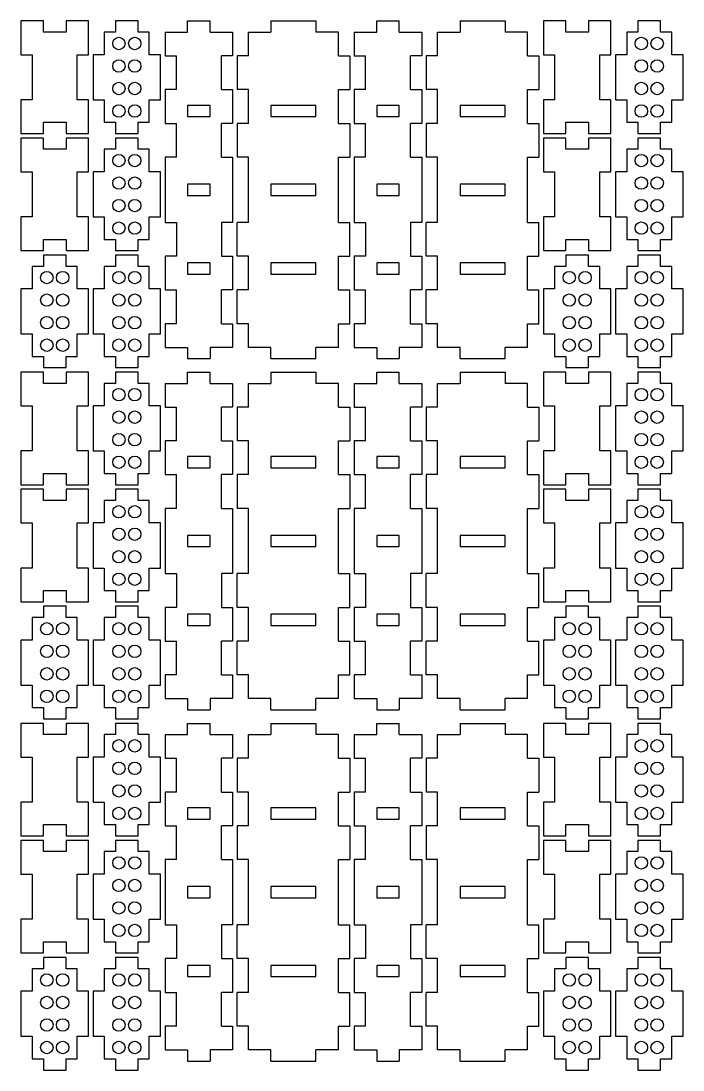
# Model space of a CAD drawing. Header units: millimetres. Extents: x -207 to 951, y -904 to 30.
# Drawn here: x 656.8 to 950.8, y -436.5 to 29.5 of the extents above; entities that cross this region are included whole.
import ezdxf

# ---------------------------------------------------------------- set-up
doc = ezdxf.new("R2010")
doc.units = ezdxf.units.MM

msp = doc.modelspace()

# ---------------------------------------------------------------- linework, layer by layer
at = {"color": 7, "linetype": 'Continuous', "lineweight": 25}
for p, q in [((666.78, 29.5), (656.78, 29.5)), ((656.78, 29.5), (656.78, 14.5)), ((666.78, 24.5), (666.78, 29.5)), ((686.78, 29.5), (676.78, 29.5)), ((676.78, 29.5), (676.78, 24.5)), ((686.78, 14.5), (686.78, 29.5)), ((708.78, 29.5), (698.78, 29.5)), ((698.78, 29.5), (698.78, 24.5)), ((708.78, 24.5), (708.78, 29.5)), ((730.78, 24.5), (730.78, 29.5)), ((730.78, 29.5), (740.78, 29.5)), ((740.78, 24.5), (740.78, 29.5)), ((767.78, 29.5), (767.78, 24.5)), ((767.78, 29.5), (787.78, 29.5)), ((787.78, 29.5), (787.78, 24.5)), ((814.78, 24.5), (814.78, 29.5)), ((814.78, 29.5), (824.78, 29.5)), ((824.78, 24.5), (824.78, 29.5)), ((851.78, 29.5), (851.78, 24.5)), ((851.78, 29.5), (871.78, 29.5)), ((871.78, 29.5), (871.78, 24.5)), ((888.78, 29.5), (888.78, 14.5)), ((898.78, 29.5), (888.78, 29.5)), ((898.78, 24.5), (898.78, 29.5)), ((918.78, 29.5), (908.78, 29.5)), ((908.78, 29.5), (908.78, 24.5)), ((918.78, 14.5), (918.78, 29.5)), ((940.78, 29.5), (930.78, 29.5)), ((930.78, 29.5), (930.78, 24.5)), ((940.78, 24.5), (940.78, 29.5)), ((676.78, 24.5), (666.78, 24.5)), ((698.78, 24.5), (693.78, 24.5)), ((693.78, 24.5), (693.78, 14.5)), ((713.78, 24.5), (708.78, 24.5)), ((713.78, 14.5), (713.78, 24.5)), ((720.78, 24.5), (720.78, 14)), ((720.78, 24.5), (730.78, 24.5)), ((740.78, 24.5), (750.78, 24.5)), ((750.78, 24.5), (750.78, 14)), ((757.78, 14), (757.78, 24.5)), ((757.78, 24.5), (767.78, 24.5)), ((797.78, 24.5), (787.78, 24.5)), ((797.78, 14), (797.78, 24.5)), ((804.78, 24.5), (804.78, 14)), ((804.78, 24.5), (814.78, 24.5)), ((824.78, 24.5), (834.78, 24.5)), ((834.78, 24.5), (834.78, 14)), ((841.78, 14), (841.78, 24.5)), ((841.78, 24.5), (851.78, 24.5)), ((881.78, 24.5), (871.78, 24.5)), ((881.78, 14), (881.78, 24.5)), ((908.78, 24.5), (898.78, 24.5)), ((930.78, 24.5), (925.78, 24.5)), ((925.78, 24.5), (925.78, 14.5)), ((945.78, 24.5), (940.78, 24.5)), ((945.78, 14.5), (945.78, 24.5)), ((656.78, 14.5), (661.78, 14.5)), ((661.78, 14.5), (661.78, -5.5)), ((681.78, -5.5), (681.78, 14.5)), ((681.78, 14.5), (686.78, 14.5)), ((688.78, 14.5), (688.78, -5.5)), ((693.78, 14.5), (688.78, 14.5)), ((718.78, 14.5), (713.78, 14.5)), ((718.78, -5.5), (718.78, 14.5)), ((720.78, 14), (725.78, 14)), ((725.78, -1), (725.78, 14)), ((750.78, 14), (745.78, 14)), ((745.78, -1), (745.78, 14)), ((752.78, 14), (752.78, -1)), ((757.78, 14), (752.78, 14)), ((797.78, 14), (802.78, 14)), ((802.78, 14), (802.78, -1)), ((804.78, 14), (809.78, 14)), ((809.78, -1), (809.78, 14)), ((834.78, 14), (829.78, 14)), ((829.78, -1), (829.78, 14)), ((836.78, 14), (836.78, -1)), ((841.78, 14), (836.78, 14)), ((881.78, 14), (886.78, 14)), ((886.78, 14), (886.78, -1)), ((888.78, 14.5), (893.78, 14.5)), ((893.78, 14.5), (893.78, -5.5)), ((913.78, -5.5), (913.78, 14.5)), ((913.78, 14.5), (918.78, 14.5)), ((925.78, 14.5), (920.78, 14.5)), ((920.78, 14.5), (920.78, -5.5)), ((950.78, 14.5), (945.78, 14.5)), ((950.78, -5.5), (950.78, 14.5)), ((720.78, -1), (720.78, -16)), ((725.78, -1), (720.78, -1)), ((745.78, -1), (750.78, -1)), ((750.78, -1), (750.78, -16)), ((757.78, -1), (752.78, -1)), ((757.78, -16), (757.78, -1)), ((797.78, -1), (802.78, -1)), ((797.78, -16), (797.78, -1)), ((804.78, -1), (804.78, -16)), ((809.78, -1), (804.78, -1)), ((829.78, -1), (834.78, -1)), ((834.78, -1), (834.78, -16)), ((841.78, -1), (836.78, -1)), ((841.78, -16), (841.78, -1)), ((881.78, -1), (886.78, -1)), ((881.78, -16), (881.78, -1)), ((661.78, -5.5), (656.78, -5.5)), ((656.78, -5.5), (656.78, -20.5)), ((686.78, -5.5), (681.78, -5.5)), ((686.78, -20.5), (686.78, -5.5)), ((688.78, -5.5), (693.78, -5.5)), ((693.78, -5.5), (693.78, -15.5)), ((713.78, -5.5), (718.78, -5.5)), ((713.78, -15.5), (713.78, -5.5)), ((740.78, -8), (730.78, -8)), ((730.78, -8), (730.78, -13)), ((740.78, -13), (740.78, -8)), ((787.78, -8), (767.78, -8)), ((767.78, -8), (767.78, -13)), ((787.78, -13), (787.78, -8)), ((824.78, -8), (814.78, -8)), ((814.78, -8), (814.78, -13)), ((824.78, -13), (824.78, -8)), ((871.78, -8), (851.78, -8)), ((851.78, -8), (851.78, -13)), ((871.78, -13), (871.78, -8)), ((888.78, -5.5), (888.78, -20.5)), ((893.78, -5.5), (888.78, -5.5)), ((918.78, -5.5), (913.78, -5.5)), ((918.78, -20.5), (918.78, -5.5)), ((920.78, -5.5), (925.78, -5.5)), ((925.78, -5.5), (925.78, -15.5)), ((945.78, -15.5), (945.78, -5.5)), ((945.78, -5.5), (950.78, -5.5)), ((730.78, -13), (740.78, -13)), ((767.78, -13), (787.78, -13)), ((814.78, -13), (824.78, -13)), ((851.78, -13), (871.78, -13)), ((666.78, -15.5), (676.78, -15.5)), ((666.78, -20.5), (666.78, -15.5)), ((676.78, -15.5), (676.78, -20.5)), ((693.78, -15.5), (698.78, -15.5)), ((698.78, -15.5), (698.78, -20.5)), ((708.78, -20.5), (708.78, -15.5)), ((708.78, -15.5), (713.78, -15.5)), ((720.78, -16), (725.78, -16)), ((725.78, -31), (725.78, -16)), ((750.78, -16), (745.78, -16)), ((745.78, -31), (745.78, -16)), ((752.78, -16), (752.78, -31)), ((757.78, -16), (752.78, -16)), ((797.78, -16), (802.78, -16)), ((802.78, -16), (802.78, -31)), ((804.78, -16), (809.78, -16)), ((809.78, -31), (809.78, -16)), ((834.78, -16), (829.78, -16)), ((829.78, -31), (829.78, -16)), ((836.78, -16), (836.78, -31)), ((841.78, -16), (836.78, -16)), ((881.78, -16), (886.78, -16)), ((886.78, -16), (886.78, -31)), ((898.78, -15.5), (908.78, -15.5)), ((898.78, -20.5), (898.78, -15.5)), ((908.78, -15.5), (908.78, -20.5)), ((925.78, -15.5), (930.78, -15.5)), ((930.78, -15.5), (930.78, -20.5)), ((940.78, -15.5), (945.78, -15.5)), ((940.78, -20.5), (940.78, -15.5)), ((656.78, -20.5), (666.78, -20.5)), ((666.78, -22.5), (656.78, -22.5)), ((656.78, -22.5), (656.78, -37.5)), ((666.78, -27.5), (666.78, -22.5)), ((676.78, -20.5), (686.78, -20.5)), ((676.78, -22.5), (676.78, -27.5)), ((686.78, -22.5), (676.78, -22.5)), ((686.78, -37.5), (686.78, -22.5)), ((698.78, -20.5), (708.78, -20.5)), ((698.78, -22.5), (698.78, -27.5)), ((708.78, -22.5), (698.78, -22.5)), ((708.78, -27.5), (708.78, -22.5)), ((888.78, -20.5), (898.78, -20.5)), ((898.78, -22.5), (888.78, -22.5)), ((888.78, -22.5), (888.78, -37.5)), ((898.78, -27.5), (898.78, -22.5)), ((908.78, -20.5), (918.78, -20.5)), ((918.78, -22.5), (908.78, -22.5)), ((908.78, -22.5), (908.78, -27.5)), ((918.78, -37.5), (918.78, -22.5)), ((930.78, -20.5), (940.78, -20.5)), ((940.78, -22.5), (930.78, -22.5)), ((930.78, -22.5), (930.78, -27.5)), ((940.78, -27.5), (940.78, -22.5)), ((676.78, -27.5), (666.78, -27.5)), ((693.78, -27.5), (693.78, -37.5)), ((698.78, -27.5), (693.78, -27.5)), ((713.78, -27.5), (708.78, -27.5)), ((713.78, -37.5), (713.78, -27.5)), ((908.78, -27.5), (898.78, -27.5)), ((930.78, -27.5), (925.78, -27.5)), ((925.78, -27.5), (925.78, -37.5)), ((945.78, -27.5), (940.78, -27.5)), ((945.78, -37.5), (945.78, -27.5)), ((720.78, -31), (720.78, -60)), ((725.78, -31), (720.78, -31)), ((745.78, -31), (750.78, -31)), ((750.78, -31), (750.78, -60)), ((757.78, -31), (752.78, -31)), ((757.78, -60), (757.78, -31)), ((797.78, -31), (802.78, -31)), ((797.78, -60), (797.78, -31)), ((804.78, -31), (804.78, -60)), ((809.78, -31), (804.78, -31)), ((829.78, -31), (834.78, -31)), ((834.78, -31), (834.78, -60)), ((841.78, -31), (836.78, -31)), ((841.78, -60), (841.78, -31)), ((881.78, -31), (886.78, -31)), ((881.78, -60), (881.78, -31)), ((656.78, -37.5), (661.78, -37.5)), ((661.78, -37.5), (661.78, -57.5)), ((681.78, -37.5), (686.78, -37.5)), ((681.78, -57.5), (681.78, -37.5)), ((688.78, -37.5), (688.78, -57.5)), ((693.78, -37.5), (688.78, -37.5)), ((718.78, -37.5), (713.78, -37.5)), ((718.78, -57.5), (718.78, -37.5)), ((888.78, -37.5), (893.78, -37.5)), ((893.78, -37.5), (893.78, -57.5)), ((913.78, -57.5), (913.78, -37.5)), ((913.78, -37.5), (918.78, -37.5)), ((925.78, -37.5), (920.78, -37.5)), ((920.78, -37.5), (920.78, -57.5)), ((950.78, -37.5), (945.78, -37.5)), ((950.78, -57.5), (950.78, -37.5)), ((740.78, -43), (730.78, -43)), ((730.78, -43), (730.78, -48)), ((740.78, -48), (740.78, -43)), ((787.78, -43), (767.78, -43)), ((767.78, -43), (767.78, -48)), ((787.78, -48), (787.78, -43)), ((824.78, -43), (814.78, -43)), ((814.78, -43), (814.78, -48)), ((824.78, -48), (824.78, -43)), ((871.78, -43), (851.78, -43)), ((851.78, -43), (851.78, -48)), ((871.78, -48), (871.78, -43)), ((730.78, -48), (740.78, -48)), ((767.78, -48), (787.78, -48)), ((814.78, -48), (824.78, -48)), ((851.78, -48), (871.78, -48)), ((656.78, -57.5), (656.78, -72.5)), ((661.78, -57.5), (656.78, -57.5)), ((686.78, -57.5), (681.78, -57.5)), ((686.78, -72.5), (686.78, -57.5)), ((688.78, -57.5), (693.78, -57.5)), ((693.78, -57.5), (693.78, -67.5)), ((713.78, -67.5), (713.78, -57.5)), ((713.78, -57.5), (718.78, -57.5)), ((720.78, -60), (725.78, -60)), ((725.78, -60), (725.78, -75)), ((750.78, -60), (745.78, -60)), ((745.78, -60), (745.78, -75)), ((752.78, -75), (752.78, -60)), ((757.78, -60), (752.78, -60)), ((797.78, -60), (802.78, -60)), ((802.78, -75), (802.78, -60)), ((804.78, -60), (809.78, -60)), ((809.78, -60), (809.78, -75)), ((834.78, -60), (829.78, -60)), ((829.78, -60), (829.78, -75)), ((836.78, -75), (836.78, -60)), ((841.78, -60), (836.78, -60)), ((881.78, -60), (886.78, -60)), ((886.78, -75), (886.78, -60)), ((888.78, -57.5), (888.78, -72.5)), ((893.78, -57.5), (888.78, -57.5)), ((918.78, -57.5), (913.78, -57.5)), ((918.78, -72.5), (918.78, -57.5)), ((920.78, -57.5), (925.78, -57.5)), ((925.78, -57.5), (925.78, -67.5)), ((945.78, -57.5), (950.78, -57.5)), ((945.78, -67.5), (945.78, -57.5)), ((666.78, -67.5), (676.78, -67.5)), ((666.78, -72.5), (666.78, -67.5)), ((676.78, -67.5), (676.78, -72.5)), ((693.78, -67.5), (698.78, -67.5)), ((698.78, -67.5), (698.78, -72.5)), ((708.78, -72.5), (708.78, -67.5)), ((708.78, -67.5), (713.78, -67.5)), ((898.78, -67.5), (908.78, -67.5)), ((898.78, -72.5), (898.78, -67.5)), ((908.78, -67.5), (908.78, -72.5)), ((925.78, -67.5), (930.78, -67.5)), ((930.78, -67.5), (930.78, -72.5)), ((940.78, -72.5), (940.78, -67.5)), ((940.78, -67.5), (945.78, -67.5)), ((656.78, -72.5), (666.78, -72.5)), ((676.78, -74.5), (666.78, -74.5)), ((666.78, -74.5), (666.78, -79.5)), ((676.78, -72.5), (686.78, -72.5)), ((676.78, -79.5), (676.78, -74.5)), ((698.78, -72.5), (708.78, -72.5)), ((708.78, -74.5), (698.78, -74.5)), ((698.78, -74.5), (698.78, -79.5)), ((708.78, -79.5), (708.78, -74.5)), ((888.78, -72.5), (898.78, -72.5)), ((898.78, -74.5), (898.78, -79.5)), ((908.78, -74.5), (898.78, -74.5)), ((908.78, -72.5), (918.78, -72.5)), ((908.78, -79.5), (908.78, -74.5)), ((930.78, -72.5), (940.78, -72.5)), ((930.78, -74.5), (930.78, -79.5)), ((940.78, -74.5), (930.78, -74.5)), ((940.78, -79.5), (940.78, -74.5)), ((720.78, -75), (720.78, -90)), ((725.78, -75), (720.78, -75)), ((740.78, -78), (730.78, -78)), ((730.78, -78), (730.78, -83)), ((740.78, -83), (740.78, -78)), ((745.78, -75), (750.78, -75)), ((750.78, -75), (750.78, -90)), ((757.78, -75), (752.78, -75)), ((757.78, -90), (757.78, -75)), ((787.78, -78), (767.78, -78)), ((767.78, -78), (767.78, -83)), ((787.78, -83), (787.78, -78)), ((797.78, -75), (802.78, -75)), ((797.78, -90), (797.78, -75)), ((804.78, -75), (804.78, -90)), ((809.78, -75), (804.78, -75)), ((824.78, -78), (814.78, -78)), ((814.78, -78), (814.78, -83)), ((824.78, -83), (824.78, -78)), ((829.78, -75), (834.78, -75)), ((834.78, -75), (834.78, -90)), ((841.78, -75), (836.78, -75)), ((841.78, -90), (841.78, -75)), ((871.78, -78), (851.78, -78)), ((851.78, -78), (851.78, -83)), ((871.78, -83), (871.78, -78)), ((881.78, -75), (886.78, -75)), ((881.78, -90), (881.78, -75)), ((666.78, -79.5), (661.78, -79.5)), ((661.78, -79.5), (661.78, -89.5)), ((681.78, -79.5), (676.78, -79.5)), ((681.78, -89.5), (681.78, -79.5)), ((693.78, -79.5), (693.78, -89.5)), ((698.78, -79.5), (693.78, -79.5)), ((713.78, -79.5), (708.78, -79.5)), ((713.78, -89.5), (713.78, -79.5)), ((730.78, -83), (740.78, -83)), ((767.78, -83), (787.78, -83)), ((814.78, -83), (824.78, -83)), ((851.78, -83), (871.78, -83)), ((893.78, -79.5), (893.78, -89.5)), ((898.78, -79.5), (893.78, -79.5)), ((913.78, -79.5), (908.78, -79.5)), ((913.78, -89.5), (913.78, -79.5)), ((925.78, -79.5), (925.78, -89.5)), ((930.78, -79.5), (925.78, -79.5)), ((945.78, -79.5), (940.78, -79.5)), ((945.78, -89.5), (945.78, -79.5)), ((656.78, -89.5), (656.78, -109.5)), ((661.78, -89.5), (656.78, -89.5)), ((686.78, -89.5), (681.78, -89.5)), ((686.78, -109.5), (686.78, -89.5)), ((693.78, -89.5), (688.78, -89.5)), ((688.78, -89.5), (688.78, -109.5)), ((718.78, -89.5), (713.78, -89.5)), ((718.78, -109.5), (718.78, -89.5)), ((720.78, -90), (725.78, -90)), ((725.78, -105), (725.78, -90)), ((750.78, -90), (745.78, -90)), ((745.78, -105), (745.78, -90)), ((752.78, -105), (752.78, -90)), ((757.78, -90), (752.78, -90)), ((797.78, -90), (802.78, -90)), ((802.78, -105), (802.78, -90)), ((804.78, -90), (809.78, -90)), ((809.78, -105), (809.78, -90)), ((834.78, -90), (829.78, -90)), ((829.78, -105), (829.78, -90)), ((836.78, -105), (836.78, -90)), ((841.78, -90), (836.78, -90)), ((881.78, -90), (886.78, -90)), ((886.78, -105), (886.78, -90)), ((888.78, -89.5), (888.78, -109.5)), ((893.78, -89.5), (888.78, -89.5)), ((918.78, -89.5), (913.78, -89.5)), ((918.78, -109.5), (918.78, -89.5)), ((925.78, -89.5), (920.78, -89.5)), ((920.78, -89.5), (920.78, -109.5)), ((950.78, -89.5), (945.78, -89.5)), ((950.78, -109.5), (950.78, -89.5)), ((720.78, -105), (720.78, -115.5)), ((725.78, -105), (720.78, -105)), ((745.78, -105), (750.78, -105)), ((750.78, -105), (750.78, -115.5)), ((757.78, -105), (752.78, -105)), ((757.78, -115.5), (757.78, -105)), ((797.78, -105), (802.78, -105)), ((797.78, -115.5), (797.78, -105)), ((804.78, -105), (804.78, -115.5)), ((809.78, -105), (804.78, -105)), ((829.78, -105), (834.78, -105)), ((834.78, -105), (834.78, -115.5)), ((841.78, -105), (836.78, -105)), ((841.78, -115.5), (841.78, -105)), ((881.78, -105), (886.78, -105)), ((881.78, -115.5), (881.78, -105)), ((656.78, -109.5), (661.78, -109.5)), ((661.78, -109.5), (661.78, -119.5)), ((681.78, -119.5), (681.78, -109.5)), ((681.78, -109.5), (686.78, -109.5)), ((688.78, -109.5), (693.78, -109.5)), ((693.78, -109.5), (693.78, -119.5)), ((713.78, -119.5), (713.78, -109.5)), ((713.78, -109.5), (718.78, -109.5)), ((888.78, -109.5), (893.78, -109.5)), ((893.78, -109.5), (893.78, -119.5)), ((913.78, -109.5), (918.78, -109.5)), ((913.78, -119.5), (913.78, -109.5)), ((920.78, -109.5), (925.78, -109.5)), ((925.78, -109.5), (925.78, -119.5)), ((945.78, -109.5), (950.78, -109.5)), ((945.78, -119.5), (945.78, -109.5)), ((720.78, -115.5), (730.78, -115.5)), ((730.78, -115.5), (730.78, -120.5)), ((750.78, -115.5), (740.78, -115.5)), ((740.78, -115.5), (740.78, -120.5)), ((767.78, -115.5), (757.78, -115.5)), ((767.78, -120.5), (767.78, -115.5)), ((797.78, -115.5), (787.78, -115.5)), ((787.78, -120.5), (787.78, -115.5)), ((804.78, -115.5), (814.78, -115.5)), ((814.78, -115.5), (814.78, -120.5)), ((834.78, -115.5), (824.78, -115.5)), ((824.78, -115.5), (824.78, -120.5)), ((851.78, -115.5), (841.78, -115.5)), ((851.78, -120.5), (851.78, -115.5)), ((881.78, -115.5), (871.78, -115.5)), ((871.78, -120.5), (871.78, -115.5)), ((661.78, -119.5), (666.78, -119.5)), ((666.78, -119.5), (666.78, -124.5)), ((676.78, -124.5), (676.78, -119.5)), ((676.78, -119.5), (681.78, -119.5)), ((693.78, -119.5), (698.78, -119.5)), ((698.78, -119.5), (698.78, -124.5)), ((708.78, -119.5), (713.78, -119.5)), ((708.78, -124.5), (708.78, -119.5)), ((730.78, -120.5), (740.78, -120.5)), ((767.78, -120.5), (787.78, -120.5)), ((814.78, -120.5), (824.78, -120.5)), ((851.78, -120.5), (871.78, -120.5)), ((893.78, -119.5), (898.78, -119.5)), ((898.78, -119.5), (898.78, -124.5)), ((908.78, -119.5), (913.78, -119.5)), ((908.78, -124.5), (908.78, -119.5)), ((925.78, -119.5), (930.78, -119.5)), ((930.78, -119.5), (930.78, -124.5)), ((940.78, -119.5), (945.78, -119.5)), ((940.78, -124.5), (940.78, -119.5)), ((666.78, -124.5), (676.78, -124.5)), ((698.78, -124.5), (708.78, -124.5)), ((898.78, -124.5), (908.78, -124.5)), ((930.78, -124.5), (940.78, -124.5)), ((666.78, -126.5), (656.78, -126.5)), ((656.78, -126.5), (656.78, -141.5)), ((666.78, -131.5), (666.78, -126.5)), ((686.78, -126.5), (676.78, -126.5)), ((676.78, -126.5), (676.78, -131.5)), ((686.78, -141.5), (686.78, -126.5)), ((698.78, -126.5), (698.78, -131.5)), ((708.78, -126.5), (698.78, -126.5)), ((708.78, -131.5), (708.78, -126.5)), ((730.78, -131.5), (730.78, -126.5)), ((730.78, -126.5), (740.78, -126.5)), ((740.78, -131.5), (740.78, -126.5)), ((767.78, -126.5), (767.78, -131.5)), ((767.78, -126.5), (787.78, -126.5)), ((787.78, -126.5), (787.78, -131.5)), ((814.78, -131.5), (814.78, -126.5)), ((814.78, -126.5), (824.78, -126.5)), ((824.78, -131.5), (824.78, -126.5)), ((851.78, -126.5), (851.78, -131.5)), ((851.78, -126.5), (871.78, -126.5)), ((871.78, -126.5), (871.78, -131.5)), ((898.78, -126.5), (888.78, -126.5)), ((888.78, -126.5), (888.78, -141.5)), ((898.78, -131.5), (898.78, -126.5)), ((908.78, -126.5), (908.78, -131.5)), ((918.78, -126.5), (908.78, -126.5)), ((918.78, -141.5), (918.78, -126.5)), ((930.78, -126.5), (930.78, -131.5)), ((940.78, -126.5), (930.78, -126.5)), ((940.78, -131.5), (940.78, -126.5)), ((676.78, -131.5), (666.78, -131.5)), ((693.78, -131.5), (693.78, -141.5)), ((698.78, -131.5), (693.78, -131.5)), ((713.78, -131.5), (708.78, -131.5)), ((713.78, -141.5), (713.78, -131.5)), ((720.78, -131.5), (720.78, -142)), ((720.78, -131.5), (730.78, -131.5)), ((740.78, -131.5), (750.78, -131.5)), ((750.78, -131.5), (750.78, -142)), ((757.78, -142), (757.78, -131.5)), ((757.78, -131.5), (767.78, -131.5)), ((797.78, -131.5), (787.78, -131.5)), ((797.78, -142), (797.78, -131.5)), ((804.78, -131.5), (804.78, -142)), ((804.78, -131.5), (814.78, -131.5)), ((824.78, -131.5), (834.78, -131.5)), ((834.78, -131.5), (834.78, -142)), ((841.78, -142), (841.78, -131.5)), ((841.78, -131.5), (851.78, -131.5)), ((881.78, -131.5), (871.78, -131.5)), ((881.78, -142), (881.78, -131.5)), ((908.78, -131.5), (898.78, -131.5)), ((925.78, -131.5), (925.78, -141.5)), ((930.78, -131.5), (925.78, -131.5)), ((945.78, -131.5), (940.78, -131.5)), ((945.78, -141.5), (945.78, -131.5)), ((656.78, -141.5), (661.78, -141.5)), ((661.78, -141.5), (661.78, -161.5)), ((681.78, -141.5), (686.78, -141.5)), ((681.78, -161.5), (681.78, -141.5)), ((693.78, -141.5), (688.78, -141.5)), ((688.78, -141.5), (688.78, -161.5)), ((718.78, -141.5), (713.78, -141.5)), ((718.78, -161.5), (718.78, -141.5)), ((720.78, -142), (725.78, -142)), ((725.78, -157), (725.78, -142)), ((750.78, -142), (745.78, -142)), ((745.78, -157), (745.78, -142)), ((752.78, -142), (752.78, -157)), ((757.78, -142), (752.78, -142)), ((797.78, -142), (802.78, -142)), ((802.78, -142), (802.78, -157)), ((804.78, -142), (809.78, -142)), ((809.78, -157), (809.78, -142)), ((834.78, -142), (829.78, -142)), ((829.78, -157), (829.78, -142)), ((836.78, -142), (836.78, -157)), ((841.78, -142), (836.78, -142)), ((881.78, -142), (886.78, -142)), ((886.78, -142), (886.78, -157)), ((888.78, -141.5), (893.78, -141.5)), ((893.78, -141.5), (893.78, -161.5)), ((913.78, -141.5), (918.78, -141.5)), ((913.78, -161.5), (913.78, -141.5)), ((925.78, -141.5), (920.78, -141.5)), ((920.78, -141.5), (920.78, -161.5)), ((950.78, -141.5), (945.78, -141.5)), ((950.78, -161.5), (950.78, -141.5)), ((720.78, -157), (720.78, -172)), ((725.78, -157), (720.78, -157)), ((745.78, -157), (750.78, -157)), ((750.78, -157), (750.78, -172)), ((757.78, -157), (752.78, -157)), ((757.78, -172), (757.78, -157)), ((797.78, -157), (802.78, -157)), ((797.78, -172), (797.78, -157)), ((804.78, -157), (804.78, -172)), ((809.78, -157), (804.78, -157)), ((829.78, -157), (834.78, -157)), ((834.78, -157), (834.78, -172)), ((841.78, -157), (836.78, -157)), ((841.78, -172), (841.78, -157)), ((881.78, -157), (886.78, -157)), ((881.78, -172), (881.78, -157)), ((661.78, -161.5), (656.78, -161.5)), ((656.78, -161.5), (656.78, -176.5)), ((686.78, -161.5), (681.78, -161.5)), ((686.78, -176.5), (686.78, -161.5)), ((688.78, -161.5), (693.78, -161.5)), ((693.78, -161.5), (693.78, -171.5)), ((713.78, -161.5), (718.78, -161.5)), ((713.78, -171.5), (713.78, -161.5)), ((888.78, -161.5), (888.78, -176.5)), ((893.78, -161.5), (888.78, -161.5)), ((918.78, -161.5), (913.78, -161.5)), ((918.78, -176.5), (918.78, -161.5)), ((920.78, -161.5), (925.78, -161.5)), ((925.78, -161.5), (925.78, -171.5)), ((945.78, -171.5), (945.78, -161.5)), ((945.78, -161.5), (950.78, -161.5)), ((740.78, -164), (730.78, -164)), ((730.78, -164), (730.78, -169)), ((740.78, -169), (740.78, -164)), ((787.78, -164), (767.78, -164)), ((767.78, -164), (767.78, -169)), ((787.78, -169), (787.78, -164)), ((824.78, -164), (814.78, -164)), ((814.78, -164), (814.78, -169)), ((824.78, -169), (824.78, -164)), ((871.78, -164), (851.78, -164)), ((851.78, -164), (851.78, -169)), ((871.78, -169), (871.78, -164)), ((666.78, -176.5), (666.78, -171.5)), ((666.78, -171.5), (676.78, -171.5)), ((676.78, -171.5), (676.78, -176.5)), ((693.78, -171.5), (698.78, -171.5)), ((698.78, -171.5), (698.78, -176.5)), ((708.78, -171.5), (713.78, -171.5)), ((708.78, -176.5), (708.78, -171.5)), ((720.78, -172), (725.78, -172)), ((725.78, -187), (725.78, -172)), ((730.78, -169), (740.78, -169)), ((750.78, -172), (745.78, -172)), ((745.78, -187), (745.78, -172)), ((752.78, -172), (752.78, -187)), ((757.78, -172), (752.78, -172)), ((767.78, -169), (787.78, -169)), ((797.78, -172), (802.78, -172)), ((802.78, -172), (802.78, -187)), ((804.78, -172), (809.78, -172)), ((809.78, -187), (809.78, -172)), ((814.78, -169), (824.78, -169)), ((834.78, -172), (829.78, -172)), ((829.78, -187), (829.78, -172)), ((836.78, -172), (836.78, -187)), ((841.78, -172), (836.78, -172)), ((851.78, -169), (871.78, -169)), ((881.78, -172), (886.78, -172)), ((886.78, -172), (886.78, -187)), ((898.78, -171.5), (908.78, -171.5)), ((898.78, -176.5), (898.78, -171.5)), ((908.78, -171.5), (908.78, -176.5)), ((925.78, -171.5), (930.78, -171.5)), ((930.78, -171.5), (930.78, -176.5)), ((940.78, -171.5), (945.78, -171.5)), ((940.78, -176.5), (940.78, -171.5)), ((656.78, -176.5), (666.78, -176.5)), ((676.78, -176.5), (686.78, -176.5)), ((698.78, -176.5), (708.78, -176.5)), ((888.78, -176.5), (898.78, -176.5)), ((908.78, -176.5), (918.78, -176.5)), ((930.78, -176.5), (940.78, -176.5)), ((656.78, -178.5), (656.78, -193.5)), ((666.78, -178.5), (656.78, -178.5)), ((666.78, -183.5), (666.78, -178.5)), ((686.78, -178.5), (676.78, -178.5)), ((676.78, -178.5), (676.78, -183.5)), ((686.78, -193.5), (686.78, -178.5)), ((708.78, -178.5), (698.78, -178.5)), ((698.78, -178.5), (698.78, -183.5)), ((708.78, -183.5), (708.78, -178.5)), ((888.78, -178.5), (888.78, -193.5)), ((898.78, -178.5), (888.78, -178.5)), ((898.78, -183.5), (898.78, -178.5)), ((918.78, -178.5), (908.78, -178.5)), ((908.78, -178.5), (908.78, -183.5)), ((918.78, -193.5), (918.78, -178.5)), ((930.78, -178.5), (930.78, -183.5)), ((940.78, -178.5), (930.78, -178.5)), ((940.78, -183.5), (940.78, -178.5)), ((676.78, -183.5), (666.78, -183.5)), ((698.78, -183.5), (693.78, -183.5)), ((693.78, -183.5), (693.78, -193.5)), ((713.78, -183.5), (708.78, -183.5)), ((713.78, -193.5), (713.78, -183.5)), ((908.78, -183.5), (898.78, -183.5)), ((930.78, -183.5), (925.78, -183.5)), ((925.78, -183.5), (925.78, -193.5)), ((945.78, -183.5), (940.78, -183.5)), ((945.78, -193.5), (945.78, -183.5)), ((720.78, -187), (720.78, -216)), ((725.78, -187), (720.78, -187)), ((745.78, -187), (750.78, -187)), ((750.78, -187), (750.78, -216)), ((757.78, -187), (752.78, -187)), ((757.78, -216), (757.78, -187)), ((797.78, -187), (802.78, -187)), ((797.78, -216), (797.78, -187)), ((804.78, -187), (804.78, -216)), ((809.78, -187), (804.78, -187)), ((829.78, -187), (834.78, -187)), ((834.78, -187), (834.78, -216)), ((841.78, -187), (836.78, -187)), ((841.78, -216), (841.78, -187)), ((881.78, -187), (886.78, -187)), ((881.78, -216), (881.78, -187)), ((656.78, -193.5), (661.78, -193.5)), ((661.78, -193.5), (661.78, -213.5)), ((681.78, -193.5), (686.78, -193.5)), ((681.78, -213.5), (681.78, -193.5)), ((688.78, -193.5), (688.78, -213.5)), ((693.78, -193.5), (688.78, -193.5)), ((718.78, -193.5), (713.78, -193.5)), ((718.78, -213.5), (718.78, -193.5)), ((888.78, -193.5), (893.78, -193.5)), ((893.78, -193.5), (893.78, -213.5)), ((913.78, -213.5), (913.78, -193.5)), ((913.78, -193.5), (918.78, -193.5)), ((925.78, -193.5), (920.78, -193.5)), ((920.78, -193.5), (920.78, -213.5)), ((950.78, -193.5), (945.78, -193.5)), ((950.78, -213.5), (950.78, -193.5)), ((740.78, -199), (730.78, -199)), ((730.78, -199), (730.78, -204)), ((740.78, -204), (740.78, -199)), ((787.78, -199), (767.78, -199)), ((767.78, -199), (767.78, -204)), ((787.78, -204), (787.78, -199)), ((824.78, -199), (814.78, -199)), ((814.78, -199), (814.78, -204)), ((824.78, -204), (824.78, -199)), ((871.78, -199), (851.78, -199)), ((851.78, -199), (851.78, -204)), ((871.78, -204), (871.78, -199)), ((730.78, -204), (740.78, -204)), ((767.78, -204), (787.78, -204)), ((814.78, -204), (824.78, -204)), ((851.78, -204), (871.78, -204)), ((656.78, -213.5), (656.78, -228.5)), ((661.78, -213.5), (656.78, -213.5)), ((686.78, -213.5), (681.78, -213.5)), ((686.78, -228.5), (686.78, -213.5)), ((688.78, -213.5), (693.78, -213.5)), ((693.78, -213.5), (693.78, -223.5)), ((713.78, -223.5), (713.78, -213.5)), ((713.78, -213.5), (718.78, -213.5)), ((888.78, -213.5), (888.78, -228.5)), ((893.78, -213.5), (888.78, -213.5)), ((918.78, -213.5), (913.78, -213.5)), ((918.78, -228.5), (918.78, -213.5)), ((920.78, -213.5), (925.78, -213.5)), ((925.78, -213.5), (925.78, -223.5)), ((945.78, -223.5), (945.78, -213.5)), ((945.78, -213.5), (950.78, -213.5)), ((720.78, -216), (725.78, -216)), ((725.78, -216), (725.78, -231)), ((750.78, -216), (745.78, -216)), ((745.78, -216), (745.78, -231)), ((752.78, -231), (752.78, -216)), ((757.78, -216), (752.78, -216)), ((797.78, -216), (802.78, -216)), ((802.78, -231), (802.78, -216)), ((804.78, -216), (809.78, -216)), ((809.78, -216), (809.78, -231)), ((834.78, -216), (829.78, -216)), ((829.78, -216), (829.78, -231)), ((836.78, -231), (836.78, -216)), ((841.78, -216), (836.78, -216)), ((881.78, -216), (886.78, -216)), ((886.78, -231), (886.78, -216)), ((666.78, -223.5), (676.78, -223.5)), ((666.78, -228.5), (666.78, -223.5)), ((676.78, -223.5), (676.78, -228.5)), ((693.78, -223.5), (698.78, -223.5)), ((698.78, -223.5), (698.78, -228.5)), ((708.78, -228.5), (708.78, -223.5)), ((708.78, -223.5), (713.78, -223.5)), ((898.78, -228.5), (898.78, -223.5)), ((898.78, -223.5), (908.78, -223.5)), ((908.78, -223.5), (908.78, -228.5)), ((925.78, -223.5), (930.78, -223.5)), ((930.78, -223.5), (930.78, -228.5)), ((940.78, -223.5), (945.78, -223.5)), ((940.78, -228.5), (940.78, -223.5)), ((656.78, -228.5), (666.78, -228.5)), ((666.78, -230.5), (666.78, -235.5)), ((676.78, -230.5), (666.78, -230.5)), ((676.78, -228.5), (686.78, -228.5)), ((676.78, -235.5), (676.78, -230.5)), ((698.78, -228.5), (708.78, -228.5)), ((698.78, -230.5), (698.78, -235.5)), ((708.78, -230.5), (698.78, -230.5)), ((708.78, -235.5), (708.78, -230.5)), ((720.78, -231), (720.78, -246)), ((725.78, -231), (720.78, -231)), ((745.78, -231), (750.78, -231)), ((750.78, -231), (750.78, -246)), ((757.78, -231), (752.78, -231)), ((757.78, -246), (757.78, -231)), ((797.78, -231), (802.78, -231)), ((797.78, -246), (797.78, -231)), ((804.78, -231), (804.78, -246)), ((809.78, -231), (804.78, -231)), ((829.78, -231), (834.78, -231)), ((834.78, -231), (834.78, -246)), ((841.78, -231), (836.78, -231)), ((841.78, -246), (841.78, -231)), ((881.78, -231), (886.78, -231)), ((881.78, -246), (881.78, -231)), ((888.78, -228.5), (898.78, -228.5)), ((898.78, -230.5), (898.78, -235.5)), ((908.78, -230.5), (898.78, -230.5)), ((908.78, -228.5), (918.78, -228.5)), ((908.78, -235.5), (908.78, -230.5)), ((930.78, -228.5), (940.78, -228.5)), ((930.78, -230.5), (930.78, -235.5)), ((940.78, -230.5), (930.78, -230.5)), ((940.78, -235.5), (940.78, -230.5)), ((661.78, -235.5), (661.78, -245.5)), ((666.78, -235.5), (661.78, -235.5)), ((681.78, -235.5), (676.78, -235.5)), ((681.78, -245.5), (681.78, -235.5)), ((698.78, -235.5), (693.78, -235.5)), ((693.78, -235.5), (693.78, -245.5)), ((713.78, -235.5), (708.78, -235.5)), ((713.78, -245.5), (713.78, -235.5)), ((740.78, -234), (730.78, -234)), ((730.78, -234), (730.78, -239)), ((740.78, -239), (740.78, -234)), ((787.78, -234), (767.78, -234)), ((767.78, -234), (767.78, -239)), ((787.78, -239), (787.78, -234)), ((824.78, -234), (814.78, -234)), ((814.78, -234), (814.78, -239)), ((824.78, -239), (824.78, -234)), ((871.78, -234), (851.78, -234)), ((851.78, -234), (851.78, -239)), ((871.78, -239), (871.78, -234)), ((893.78, -235.5), (893.78, -245.5)), ((898.78, -235.5), (893.78, -235.5)), ((913.78, -235.5), (908.78, -235.5)), ((913.78, -245.5), (913.78, -235.5)), ((925.78, -235.5), (925.78, -245.5)), ((930.78, -235.5), (925.78, -235.5)), ((945.78, -235.5), (940.78, -235.5)), ((945.78, -245.5), (945.78, -235.5)), ((730.78, -239), (740.78, -239)), ((767.78, -239), (787.78, -239)), ((814.78, -239), (824.78, -239)), ((851.78, -239), (871.78, -239)), ((656.78, -245.5), (656.78, -265.5)), ((661.78, -245.5), (656.78, -245.5)), ((686.78, -245.5), (681.78, -245.5)), ((686.78, -265.5), (686.78, -245.5)), ((688.78, -245.5), (688.78, -265.5)), ((693.78, -245.5), (688.78, -245.5)), ((718.78, -245.5), (713.78, -245.5)), ((718.78, -265.5), (718.78, -245.5)), ((720.78, -246), (725.78, -246)), ((725.78, -261), (725.78, -246)), ((750.78, -246), (745.78, -246)), ((745.78, -261), (745.78, -246)), ((752.78, -261), (752.78, -246)), ((757.78, -246), (752.78, -246)), ((797.78, -246), (802.78, -246)), ((802.78, -261), (802.78, -246)), ((804.78, -246), (809.78, -246)), ((809.78, -261), (809.78, -246)), ((834.78, -246), (829.78, -246)), ((829.78, -261), (829.78, -246)), ((836.78, -261), (836.78, -246)), ((841.78, -246), (836.78, -246)), ((881.78, -246), (886.78, -246)), ((886.78, -261), (886.78, -246)), ((893.78, -245.5), (888.78, -245.5)), ((888.78, -245.5), (888.78, -265.5)), ((918.78, -245.5), (913.78, -245.5)), ((918.78, -265.5), (918.78, -245.5)), ((925.78, -245.5), (920.78, -245.5)), ((920.78, -245.5), (920.78, -265.5)), ((950.78, -245.5), (945.78, -245.5)), ((950.78, -265.5), (950.78, -245.5)), ((656.78, -265.5), (661.78, -265.5)), ((661.78, -265.5), (661.78, -275.5)), ((681.78, -265.5), (686.78, -265.5)), ((681.78, -275.5), (681.78, -265.5)), ((688.78, -265.5), (693.78, -265.5)), ((693.78, -265.5), (693.78, -275.5)), ((713.78, -265.5), (718.78, -265.5)), ((713.78, -275.5), (713.78, -265.5)), ((720.78, -261), (720.78, -271.5)), ((725.78, -261), (720.78, -261)), ((745.78, -261), (750.78, -261)), ((750.78, -261), (750.78, -271.5)), ((757.78, -261), (752.78, -261)), ((757.78, -271.5), (757.78, -261)), ((797.78, -261), (802.78, -261)), ((797.78, -271.5), (797.78, -261)), ((804.78, -261), (804.78, -271.5)), ((809.78, -261), (804.78, -261)), ((829.78, -261), (834.78, -261)), ((834.78, -261), (834.78, -271.5)), ((841.78, -261), (836.78, -261)), ((841.78, -271.5), (841.78, -261)), ((881.78, -261), (886.78, -261)), ((881.78, -271.5), (881.78, -261)), ((888.78, -265.5), (893.78, -265.5)), ((893.78, -265.5), (893.78, -275.5)), ((913.78, -265.5), (918.78, -265.5)), ((913.78, -275.5), (913.78, -265.5)), ((920.78, -265.5), (925.78, -265.5)), ((925.78, -265.5), (925.78, -275.5)), ((945.78, -265.5), (950.78, -265.5)), ((945.78, -275.5), (945.78, -265.5)), ((720.78, -271.5), (730.78, -271.5)), ((730.78, -271.5), (730.78, -276.5)), ((750.78, -271.5), (740.78, -271.5)), ((740.78, -271.5), (740.78, -276.5)), ((767.78, -271.5), (757.78, -271.5)), ((767.78, -276.5), (767.78, -271.5)), ((797.78, -271.5), (787.78, -271.5)), ((787.78, -276.5), (787.78, -271.5)), ((804.78, -271.5), (814.78, -271.5)), ((814.78, -271.5), (814.78, -276.5)), ((834.78, -271.5), (824.78, -271.5)), ((824.78, -271.5), (824.78, -276.5)), ((851.78, -271.5), (841.78, -271.5)), ((851.78, -276.5), (851.78, -271.5)), ((881.78, -271.5), (871.78, -271.5)), ((871.78, -276.5), (871.78, -271.5)), ((661.78, -275.5), (666.78, -275.5)), ((666.78, -275.5), (666.78, -280.5)), ((676.78, -275.5), (681.78, -275.5)), ((676.78, -280.5), (676.78, -275.5)), ((693.78, -275.5), (698.78, -275.5)), ((698.78, -275.5), (698.78, -280.5)), ((708.78, -275.5), (713.78, -275.5)), ((708.78, -280.5), (708.78, -275.5)), ((730.78, -276.5), (740.78, -276.5)), ((767.78, -276.5), (787.78, -276.5)), ((814.78, -276.5), (824.78, -276.5)), ((851.78, -276.5), (871.78, -276.5)), ((893.78, -275.5), (898.78, -275.5)), ((898.78, -275.5), (898.78, -280.5)), ((908.78, -275.5), (913.78, -275.5)), ((908.78, -280.5), (908.78, -275.5)), ((925.78, -275.5), (930.78, -275.5)), ((930.78, -275.5), (930.78, -280.5)), ((940.78, -275.5), (945.78, -275.5)), ((940.78, -280.5), (940.78, -275.5)), ((666.78, -282.5), (656.78, -282.5)), ((656.78, -282.5), (656.78, -297.5)), ((666.78, -280.5), (676.78, -280.5)), ((666.78, -287.5), (666.78, -282.5)), ((676.78, -282.5), (676.78, -287.5)), ((686.78, -282.5), (676.78, -282.5)), ((686.78, -297.5), (686.78, -282.5)), ((698.78, -280.5), (708.78, -280.5)), ((698.78, -282.5), (698.78, -287.5)), ((708.78, -282.5), (698.78, -282.5)), ((708.78, -287.5), (708.78, -282.5)), ((730.78, -287.5), (730.78, -282.5)), ((730.78, -282.5), (740.78, -282.5)), ((740.78, -287.5), (740.78, -282.5)), ((767.78, -282.5), (767.78, -287.5)), ((767.78, -282.5), (787.78, -282.5)), ((787.78, -282.5), (787.78, -287.5)), ((814.78, -287.5), (814.78, -282.5)), ((814.78, -282.5), (824.78, -282.5)), ((824.78, -287.5), (824.78, -282.5)), ((851.78, -282.5), (851.78, -287.5)), ((851.78, -282.5), (871.78, -282.5)), ((871.78, -282.5), (871.78, -287.5)), ((888.78, -282.5), (888.78, -297.5)), ((898.78, -282.5), (888.78, -282.5)), ((898.78, -280.5), (908.78, -280.5)), ((898.78, -287.5), (898.78, -282.5)), ((908.78, -282.5), (908.78, -287.5)), ((918.78, -282.5), (908.78, -282.5)), ((918.78, -297.5), (918.78, -282.5)), ((930.78, -280.5), (940.78, -280.5)), ((930.78, -282.5), (930.78, -287.5)), ((940.78, -282.5), (930.78, -282.5)), ((940.78, -287.5), (940.78, -282.5)), ((676.78, -287.5), (666.78, -287.5)), ((693.78, -287.5), (693.78, -297.5)), ((698.78, -287.5), (693.78, -287.5)), ((713.78, -287.5), (708.78, -287.5)), ((713.78, -297.5), (713.78, -287.5)), ((720.78, -287.5), (720.78, -298)), ((720.78, -287.5), (730.78, -287.5)), ((740.78, -287.5), (750.78, -287.5)), ((750.78, -287.5), (750.78, -298)), ((757.78, -298), (757.78, -287.5)), ((757.78, -287.5), (767.78, -287.5)), ((797.78, -287.5), (787.78, -287.5)), ((797.78, -298), (797.78, -287.5)), ((804.78, -287.5), (804.78, -298)), ((804.78, -287.5), (814.78, -287.5)), ((824.78, -287.5), (834.78, -287.5)), ((834.78, -287.5), (834.78, -298)), ((841.78, -298), (841.78, -287.5)), ((841.78, -287.5), (851.78, -287.5)), ((881.78, -287.5), (871.78, -287.5)), ((881.78, -298), (881.78, -287.5)), ((908.78, -287.5), (898.78, -287.5)), ((925.78, -287.5), (925.78, -297.5)), ((930.78, -287.5), (925.78, -287.5)), ((945.78, -287.5), (940.78, -287.5)), ((945.78, -297.5), (945.78, -287.5)), ((656.78, -297.5), (661.78, -297.5)), ((661.78, -297.5), (661.78, -317.5)), ((681.78, -297.5), (686.78, -297.5)), ((681.78, -317.5), (681.78, -297.5)), ((688.78, -297.5), (688.78, -317.5)), ((693.78, -297.5), (688.78, -297.5)), ((718.78, -297.5), (713.78, -297.5)), ((718.78, -317.5), (718.78, -297.5)), ((720.78, -298), (725.78, -298)), ((725.78, -313), (725.78, -298)), ((750.78, -298), (745.78, -298)), ((745.78, -313), (745.78, -298)), ((752.78, -298), (752.78, -313)), ((757.78, -298), (752.78, -298)), ((797.78, -298), (802.78, -298)), ((802.78, -298), (802.78, -313)), ((804.78, -298), (809.78, -298)), ((809.78, -313), (809.78, -298)), ((834.78, -298), (829.78, -298)), ((829.78, -313), (829.78, -298)), ((836.78, -298), (836.78, -313)), ((841.78, -298), (836.78, -298)), ((881.78, -298), (886.78, -298)), ((886.78, -298), (886.78, -313)), ((888.78, -297.5), (893.78, -297.5)), ((893.78, -297.5), (893.78, -317.5)), ((913.78, -317.5), (913.78, -297.5)), ((913.78, -297.5), (918.78, -297.5)), ((920.78, -297.5), (920.78, -317.5)), ((925.78, -297.5), (920.78, -297.5)), ((950.78, -297.5), (945.78, -297.5)), ((950.78, -317.5), (950.78, -297.5)), ((720.78, -313), (720.78, -328)), ((725.78, -313), (720.78, -313)), ((745.78, -313), (750.78, -313)), ((750.78, -313), (750.78, -328)), ((757.78, -313), (752.78, -313)), ((757.78, -328), (757.78, -313)), ((797.78, -313), (802.78, -313)), ((797.78, -328), (797.78, -313)), ((804.78, -313), (804.78, -328)), ((809.78, -313), (804.78, -313)), ((829.78, -313), (834.78, -313)), ((834.78, -313), (834.78, -328)), ((841.78, -313), (836.78, -313)), ((841.78, -328), (841.78, -313)), ((881.78, -313), (886.78, -313)), ((881.78, -328), (881.78, -313)), ((656.78, -317.5), (656.78, -332.5)), ((661.78, -317.5), (656.78, -317.5)), ((686.78, -317.5), (681.78, -317.5)), ((686.78, -332.5), (686.78, -317.5)), ((688.78, -317.5), (693.78, -317.5)), ((693.78, -317.5), (693.78, -327.5)), ((713.78, -327.5), (713.78, -317.5)), ((713.78, -317.5), (718.78, -317.5)), ((740.78, -320), (730.78, -320)), ((730.78, -320), (730.78, -325)), ((740.78, -325), (740.78, -320)), ((787.78, -320), (767.78, -320)), ((767.78, -320), (767.78, -325)), ((787.78, -325), (787.78, -320)), ((824.78, -320), (814.78, -320)), ((814.78, -320), (814.78, -325)), ((824.78, -325), (824.78, -320)), ((871.78, -320), (851.78, -320)), ((851.78, -320), (851.78, -325)), ((871.78, -325), (871.78, -320)), ((888.78, -317.5), (888.78, -332.5)), ((893.78, -317.5), (888.78, -317.5)), ((918.78, -317.5), (913.78, -317.5)), ((918.78, -332.5), (918.78, -317.5)), ((920.78, -317.5), (925.78, -317.5)), ((925.78, -317.5), (925.78, -327.5)), ((945.78, -317.5), (950.78, -317.5)), ((945.78, -327.5), (945.78, -317.5)), ((730.78, -325), (740.78, -325)), ((767.78, -325), (787.78, -325)), ((814.78, -325), (824.78, -325)), ((851.78, -325), (871.78, -325)), ((666.78, -327.5), (676.78, -327.5)), ((666.78, -332.5), (666.78, -327.5)), ((676.78, -327.5), (676.78, -332.5)), ((693.78, -327.5), (698.78, -327.5)), ((698.78, -327.5), (698.78, -332.5)), ((708.78, -332.5), (708.78, -327.5)), ((708.78, -327.5), (713.78, -327.5)), ((720.78, -328), (725.78, -328)), ((725.78, -343), (725.78, -328)), ((750.78, -328), (745.78, -328)), ((745.78, -343), (745.78, -328)), ((752.78, -328), (752.78, -343)), ((757.78, -328), (752.78, -328)), ((797.78, -328), (802.78, -328)), ((802.78, -328), (802.78, -343)), ((804.78, -328), (809.78, -328)), ((809.78, -343), (809.78, -328)), ((834.78, -328), (829.78, -328)), ((829.78, -343), (829.78, -328)), ((836.78, -328), (836.78, -343)), ((841.78, -328), (836.78, -328)), ((881.78, -328), (886.78, -328)), ((886.78, -328), (886.78, -343)), ((898.78, -332.5), (898.78, -327.5)), ((898.78, -327.5), (908.78, -327.5)), ((908.78, -327.5), (908.78, -332.5)), ((925.78, -327.5), (930.78, -327.5)), ((930.78, -327.5), (930.78, -332.5)), ((940.78, -327.5), (945.78, -327.5)), ((940.78, -332.5), (940.78, -327.5)), ((656.78, -332.5), (666.78, -332.5)), ((666.78, -334.5), (656.78, -334.5)), ((656.78, -334.5), (656.78, -349.5)), ((666.78, -339.5), (666.78, -334.5)), ((676.78, -332.5), (686.78, -332.5)), ((676.78, -334.5), (676.78, -339.5)), ((686.78, -334.5), (676.78, -334.5)), ((686.78, -349.5), (686.78, -334.5)), ((698.78, -332.5), (708.78, -332.5)), ((698.78, -334.5), (698.78, -339.5)), ((708.78, -334.5), (698.78, -334.5)), ((708.78, -339.5), (708.78, -334.5)), ((888.78, -332.5), (898.78, -332.5)), ((898.78, -334.5), (888.78, -334.5)), ((888.78, -334.5), (888.78, -349.5)), ((898.78, -339.5), (898.78, -334.5)), ((908.78, -332.5), (918.78, -332.5)), ((908.78, -334.5), (908.78, -339.5)), ((918.78, -334.5), (908.78, -334.5)), ((918.78, -349.5), (918.78, -334.5)), ((930.78, -332.5), (940.78, -332.5)), ((930.78, -334.5), (930.78, -339.5)), ((940.78, -334.5), (930.78, -334.5)), ((940.78, -339.5), (940.78, -334.5)), ((676.78, -339.5), (666.78, -339.5)), ((693.78, -339.5), (693.78, -349.5)), ((698.78, -339.5), (693.78, -339.5)), ((713.78, -339.5), (708.78, -339.5)), ((713.78, -349.5), (713.78, -339.5)), ((908.78, -339.5), (898.78, -339.5)), ((925.78, -339.5), (925.78, -349.5)), ((930.78, -339.5), (925.78, -339.5)), ((945.78, -339.5), (940.78, -339.5)), ((945.78, -349.5), (945.78, -339.5)), ((720.78, -343), (720.78, -372)), ((725.78, -343), (720.78, -343)), ((745.78, -343), (750.78, -343)), ((750.78, -343), (750.78, -372)), ((757.78, -343), (752.78, -343)), ((757.78, -372), (757.78, -343)), ((797.78, -343), (802.78, -343)), ((797.78, -372), (797.78, -343)), ((804.78, -343), (804.78, -372)), ((809.78, -343), (804.78, -343)), ((829.78, -343), (834.78, -343)), ((834.78, -343), (834.78, -372)), ((841.78, -343), (836.78, -343)), ((841.78, -372), (841.78, -343)), ((881.78, -343), (886.78, -343)), ((881.78, -372), (881.78, -343)), ((656.78, -349.5), (661.78, -349.5)), ((661.78, -349.5), (661.78, -369.5)), ((681.78, -349.5), (686.78, -349.5)), ((681.78, -369.5), (681.78, -349.5)), ((688.78, -349.5), (688.78, -369.5)), ((693.78, -349.5), (688.78, -349.5)), ((718.78, -349.5), (713.78, -349.5)), ((718.78, -369.5), (718.78, -349.5)), ((888.78, -349.5), (893.78, -349.5)), ((893.78, -349.5), (893.78, -369.5)), ((913.78, -349.5), (918.78, -349.5)), ((913.78, -369.5), (913.78, -349.5)), ((920.78, -349.5), (920.78, -369.5)), ((925.78, -349.5), (920.78, -349.5)), ((950.78, -349.5), (945.78, -349.5)), ((950.78, -369.5), (950.78, -349.5)), ((740.78, -355), (730.78, -355)), ((730.78, -355), (730.78, -360)), ((740.78, -360), (740.78, -355)), ((787.78, -355), (767.78, -355)), ((767.78, -355), (767.78, -360)), ((787.78, -360), (787.78, -355)), ((824.78, -355), (814.78, -355)), ((814.78, -355), (814.78, -360)), ((824.78, -360), (824.78, -355)), ((871.78, -355), (851.78, -355)), ((851.78, -355), (851.78, -360)), ((871.78, -360), (871.78, -355)), ((730.78, -360), (740.78, -360)), ((767.78, -360), (787.78, -360)), ((814.78, -360), (824.78, -360)), ((851.78, -360), (871.78, -360)), ((656.78, -369.5), (656.78, -384.5)), ((661.78, -369.5), (656.78, -369.5)), ((686.78, -369.5), (681.78, -369.5)), ((686.78, -384.5), (686.78, -369.5)), ((688.78, -369.5), (693.78, -369.5)), ((693.78, -369.5), (693.78, -379.5)), ((713.78, -369.5), (718.78, -369.5)), ((713.78, -379.5), (713.78, -369.5)), ((720.78, -372), (725.78, -372)), ((725.78, -372), (725.78, -387)), ((750.78, -372), (745.78, -372)), ((745.78, -372), (745.78, -387)), ((752.78, -387), (752.78, -372)), ((757.78, -372), (752.78, -372)), ((797.78, -372), (802.78, -372)), ((802.78, -387), (802.78, -372)), ((804.78, -372), (809.78, -372)), ((809.78, -372), (809.78, -387)), ((834.78, -372), (829.78, -372)), ((829.78, -372), (829.78, -387)), ((836.78, -387), (836.78, -372)), ((841.78, -372), (836.78, -372)), ((881.78, -372), (886.78, -372)), ((886.78, -387), (886.78, -372)), ((888.78, -369.5), (888.78, -384.5)), ((893.78, -369.5), (888.78, -369.5)), ((918.78, -369.5), (913.78, -369.5)), ((918.78, -384.5), (918.78, -369.5)), ((920.78, -369.5), (925.78, -369.5)), ((925.78, -369.5), (925.78, -379.5)), ((945.78, -369.5), (950.78, -369.5)), ((945.78, -379.5), (945.78, -369.5)), ((666.78, -379.5), (676.78, -379.5)), ((666.78, -384.5), (666.78, -379.5)), ((676.78, -379.5), (676.78, -384.5)), ((693.78, -379.5), (698.78, -379.5)), ((698.78, -379.5), (698.78, -384.5)), ((708.78, -379.5), (713.78, -379.5)), ((708.78, -384.5), (708.78, -379.5)), ((898.78, -384.5), (898.78, -379.5)), ((898.78, -379.5), (908.78, -379.5)), ((908.78, -379.5), (908.78, -384.5)), ((925.78, -379.5), (930.78, -379.5)), ((930.78, -379.5), (930.78, -384.5)), ((940.78, -379.5), (945.78, -379.5)), ((940.78, -384.5), (940.78, -379.5)), ((656.78, -384.5), (666.78, -384.5)), ((666.78, -386.5), (666.78, -391.5)), ((676.78, -386.5), (666.78, -386.5)), ((676.78, -384.5), (686.78, -384.5)), ((676.78, -391.5), (676.78, -386.5)), ((698.78, -384.5), (708.78, -384.5)), ((698.78, -386.5), (698.78, -391.5)), ((708.78, -386.5), (698.78, -386.5)), ((708.78, -391.5), (708.78, -386.5)), ((888.78, -384.5), (898.78, -384.5)), ((908.78, -386.5), (898.78, -386.5)), ((898.78, -386.5), (898.78, -391.5)), ((908.78, -384.5), (918.78, -384.5)), ((908.78, -391.5), (908.78, -386.5)), ((930.78, -384.5), (940.78, -384.5)), ((930.78, -386.5), (930.78, -391.5)), ((940.78, -386.5), (930.78, -386.5)), ((940.78, -391.5), (940.78, -386.5)), ((720.78, -387), (720.78, -402)), ((725.78, -387), (720.78, -387)), ((740.78, -390), (730.78, -390)), ((730.78, -390), (730.78, -395)), ((740.78, -395), (740.78, -390)), ((745.78, -387), (750.78, -387)), ((750.78, -387), (750.78, -402)), ((757.78, -387), (752.78, -387)), ((757.78, -402), (757.78, -387)), ((787.78, -390), (767.78, -390)), ((767.78, -390), (767.78, -395)), ((787.78, -395), (787.78, -390)), ((797.78, -387), (802.78, -387)), ((797.78, -402), (797.78, -387)), ((804.78, -387), (804.78, -402)), ((809.78, -387), (804.78, -387)), ((824.78, -390), (814.78, -390)), ((814.78, -390), (814.78, -395)), ((824.78, -395), (824.78, -390)), ((829.78, -387), (834.78, -387)), ((834.78, -387), (834.78, -402)), ((841.78, -387), (836.78, -387)), ((841.78, -402), (841.78, -387)), ((871.78, -390), (851.78, -390)), ((851.78, -390), (851.78, -395)), ((871.78, -395), (871.78, -390)), ((881.78, -387), (886.78, -387)), ((881.78, -402), (881.78, -387)), ((666.78, -391.5), (661.78, -391.5)), ((661.78, -391.5), (661.78, -401.5)), ((681.78, -391.5), (676.78, -391.5)), ((681.78, -401.5), (681.78, -391.5)), ((693.78, -391.5), (693.78, -401.5)), ((698.78, -391.5), (693.78, -391.5)), ((713.78, -391.5), (708.78, -391.5)), ((713.78, -401.5), (713.78, -391.5)), ((730.78, -395), (740.78, -395)), ((767.78, -395), (787.78, -395)), ((814.78, -395), (824.78, -395)), ((851.78, -395), (871.78, -395)), ((893.78, -391.5), (893.78, -401.5)), ((898.78, -391.5), (893.78, -391.5)), ((913.78, -391.5), (908.78, -391.5)), ((913.78, -401.5), (913.78, -391.5)), ((930.78, -391.5), (925.78, -391.5)), ((925.78, -391.5), (925.78, -401.5)), ((945.78, -391.5), (940.78, -391.5)), ((945.78, -401.5), (945.78, -391.5)), ((661.78, -401.5), (656.78, -401.5)), ((656.78, -401.5), (656.78, -421.5)), ((686.78, -401.5), (681.78, -401.5)), ((686.78, -421.5), (686.78, -401.5)), ((693.78, -401.5), (688.78, -401.5)), ((688.78, -401.5), (688.78, -421.5)), ((718.78, -401.5), (713.78, -401.5)), ((718.78, -421.5), (718.78, -401.5)), ((720.78, -402), (725.78, -402)), ((725.78, -417), (725.78, -402)), ((750.78, -402), (745.78, -402)), ((745.78, -417), (745.78, -402)), ((752.78, -417), (752.78, -402)), ((757.78, -402), (752.78, -402)), ((797.78, -402), (802.78, -402)), ((802.78, -417), (802.78, -402)), ((804.78, -402), (809.78, -402)), ((809.78, -417), (809.78, -402)), ((834.78, -402), (829.78, -402)), ((829.78, -417), (829.78, -402)), ((836.78, -417), (836.78, -402)), ((841.78, -402), (836.78, -402)), ((881.78, -402), (886.78, -402)), ((886.78, -417), (886.78, -402)), ((888.78, -401.5), (888.78, -421.5)), ((893.78, -401.5), (888.78, -401.5)), ((918.78, -401.5), (913.78, -401.5)), ((918.78, -421.5), (918.78, -401.5)), ((920.78, -401.5), (920.78, -421.5)), ((925.78, -401.5), (920.78, -401.5)), ((950.78, -401.5), (945.78, -401.5)), ((950.78, -421.5), (950.78, -401.5)), ((720.78, -417), (720.78, -427.5)), ((725.78, -417), (720.78, -417)), ((745.78, -417), (750.78, -417)), ((750.78, -417), (750.78, -427.5)), ((757.78, -417), (752.78, -417)), ((757.78, -427.5), (757.78, -417)), ((797.78, -417), (802.78, -417)), ((797.78, -427.5), (797.78, -417)), ((804.78, -417), (804.78, -427.5)), ((809.78, -417), (804.78, -417)), ((829.78, -417), (834.78, -417)), ((834.78, -417), (834.78, -427.5)), ((841.78, -417), (836.78, -417)), ((841.78, -427.5), (841.78, -417)), ((881.78, -417), (886.78, -417)), ((881.78, -427.5), (881.78, -417)), ((656.78, -421.5), (661.78, -421.5)), ((661.78, -421.5), (661.78, -431.5)), ((681.78, -431.5), (681.78, -421.5)), ((681.78, -421.5), (686.78, -421.5)), ((688.78, -421.5), (693.78, -421.5)), ((693.78, -421.5), (693.78, -431.5)), ((713.78, -431.5), (713.78, -421.5)), ((713.78, -421.5), (718.78, -421.5)), ((888.78, -421.5), (893.78, -421.5)), ((893.78, -421.5), (893.78, -431.5)), ((913.78, -421.5), (918.78, -421.5)), ((913.78, -431.5), (913.78, -421.5)), ((920.78, -421.5), (925.78, -421.5)), ((925.78, -421.5), (925.78, -431.5)), ((945.78, -431.5), (945.78, -421.5)), ((945.78, -421.5), (950.78, -421.5)), ((720.78, -427.5), (730.78, -427.5)), ((730.78, -427.5), (730.78, -432.5)), ((750.78, -427.5), (740.78, -427.5)), ((740.78, -427.5), (740.78, -432.5)), ((767.78, -427.5), (757.78, -427.5)), ((767.78, -432.5), (767.78, -427.5)), ((797.78, -427.5), (787.78, -427.5)), ((787.78, -432.5), (787.78, -427.5)), ((804.78, -427.5), (814.78, -427.5)), ((814.78, -427.5), (814.78, -432.5)), ((834.78, -427.5), (824.78, -427.5)), ((824.78, -427.5), (824.78, -432.5)), ((851.78, -427.5), (841.78, -427.5)), ((851.78, -432.5), (851.78, -427.5)), ((881.78, -427.5), (871.78, -427.5)), ((871.78, -432.5), (871.78, -427.5)), ((661.78, -431.5), (666.78, -431.5)), ((666.78, -431.5), (666.78, -436.5)), ((676.78, -431.5), (681.78, -431.5)), ((676.78, -436.5), (676.78, -431.5)), ((693.78, -431.5), (698.78, -431.5)), ((698.78, -431.5), (698.78, -436.5)), ((708.78, -431.5), (713.78, -431.5)), ((708.78, -436.5), (708.78, -431.5)), ((730.78, -432.5), (740.78, -432.5)), ((767.78, -432.5), (787.78, -432.5)), ((814.78, -432.5), (824.78, -432.5)), ((851.78, -432.5), (871.78, -432.5)), ((893.78, -431.5), (898.78, -431.5)), ((898.78, -431.5), (898.78, -436.5)), ((908.78, -436.5), (908.78, -431.5)), ((908.78, -431.5), (913.78, -431.5)), ((925.78, -431.5), (930.78, -431.5)), ((930.78, -431.5), (930.78, -436.5)), ((940.78, -436.5), (940.78, -431.5)), ((940.78, -431.5), (945.78, -431.5)), ((666.78, -436.5), (676.78, -436.5)), ((698.78, -436.5), (708.78, -436.5)), ((898.78, -436.5), (908.78, -436.5)), ((930.78, -436.5), (940.78, -436.5))]:
    msp.add_line(p, q, dxfattribs=at)
for centre in [(700.27, 19.5), (707.3, 19.5), (932.27, 19.5), (939.3, 19.5), (700.27, 9.5), (707.3, 9.5), (932.27, 9.5), (939.3, 9.5), (700.27, -0.5), (707.3, -0.5), (932.27, -0.5), (939.3, -0.5), (700.27, -10.5), (707.3, -10.5), (932.27, -10.5), (939.3, -10.5), (700.27, -32.5), (707.3, -32.5), (932.27, -32.5), (939.3, -32.5), (700.27, -42.5), (707.3, -42.5), (932.27, -42.5), (939.3, -42.5), (700.27, -52.5), (707.3, -52.5), (932.27, -52.5), (939.3, -52.5), (700.27, -62.5), (707.3, -62.5), (932.27, -62.5), (939.3, -62.5), (668.27, -84.5), (675.3, -84.5), (700.27, -84.5), (707.3, -84.5), (900.27, -84.5), (907.3, -84.5), (932.27, -84.5), (939.3, -84.5), (668.27, -94.5), (675.3, -94.5), (700.27, -94.5), (707.3, -94.5), (900.27, -94.5), (907.3, -94.5), (932.27, -94.5), (939.3, -94.5), (668.27, -104.5), (675.3, -104.5), (700.27, -104.5), (707.3, -104.5), (900.27, -104.5), (907.3, -104.5), (932.27, -104.5), (939.3, -104.5), (668.27, -114.5), (675.3, -114.5), (700.27, -114.5), (707.3, -114.5), (900.27, -114.5), (907.3, -114.5), (932.27, -114.5), (939.3, -114.5), (700.27, -136.5), (707.3, -136.5), (932.27, -136.5), (939.3, -136.5), (700.27, -146.5), (707.3, -146.5), (932.27, -146.5), (939.3, -146.5), (700.27, -156.5), (707.3, -156.5), (932.27, -156.5), (939.3, -156.5), (700.27, -166.5), (707.3, -166.5), (932.27, -166.5), (939.3, -166.5), (700.27, -188.5), (707.3, -188.5), (932.27, -188.5), (939.3, -188.5), (700.27, -198.5), (707.3, -198.5), (932.27, -198.5), (939.3, -198.5), (700.27, -208.5), (707.3, -208.5), (932.27, -208.5), (939.3, -208.5), (700.27, -218.5), (707.3, -218.5), (932.27, -218.5), (939.3, -218.5), (668.27, -240.5), (675.3, -240.5), (700.27, -240.5), (707.3, -240.5), (900.27, -240.5), (907.3, -240.5), (932.27, -240.5), (939.3, -240.5), (668.27, -250.5), (675.3, -250.5), (700.27, -250.5), (707.3, -250.5), (900.27, -250.5), (907.3, -250.5), (932.27, -250.5), (939.3, -250.5), (668.27, -260.5), (675.3, -260.5), (700.27, -260.5), (707.3, -260.5), (900.27, -260.5), (907.3, -260.5), (932.27, -260.5), (939.3, -260.5), (668.27, -270.5), (675.3, -270.5), (700.27, -270.5), (707.3, -270.5), (900.27, -270.5), (907.3, -270.5), (932.27, -270.5), (939.3, -270.5), (700.27, -292.5), (707.3, -292.5), (932.27, -292.5), (939.3, -292.5), (700.27, -302.5), (707.3, -302.5), (932.27, -302.5), (939.3, -302.5), (700.27, -312.5), (707.3, -312.5), (932.27, -312.5), (939.3, -312.5), (700.27, -322.5), (707.3, -322.5), (932.27, -322.5), (939.3, -322.5), (700.27, -344.5), (707.3, -344.5), (932.27, -344.5), (939.3, -344.5), (700.27, -354.5), (707.3, -354.5), (932.27, -354.5), (939.3, -354.5), (700.27, -364.5), (707.3, -364.5), (932.27, -364.5), (939.3, -364.5), (700.27, -374.5), (707.3, -374.5), (932.27, -374.5), (939.3, -374.5), (668.27, -396.5), (675.3, -396.5), (700.27, -396.5), (707.3, -396.5), (900.27, -396.5), (907.3, -396.5), (932.27, -396.5), (939.3, -396.5), (668.27, -406.5), (675.3, -406.5), (700.27, -406.5), (707.3, -406.5), (900.27, -406.5), (907.3, -406.5), (932.27, -406.5), (939.3, -406.5), (668.27, -416.5), (675.3, -416.5), (700.27, -416.5), (707.3, -416.5), (900.27, -416.5), (907.3, -416.5), (932.27, -416.5), (939.3, -416.5), (668.27, -426.5), (675.3, -426.5), (700.27, -426.5), (707.3, -426.5), (900.27, -426.5), (907.3, -426.5), (932.27, -426.5), (939.3, -426.5)]:
    msp.add_circle(centre, 2.75, dxfattribs=at)

doc.saveas('drawing.dxf')
